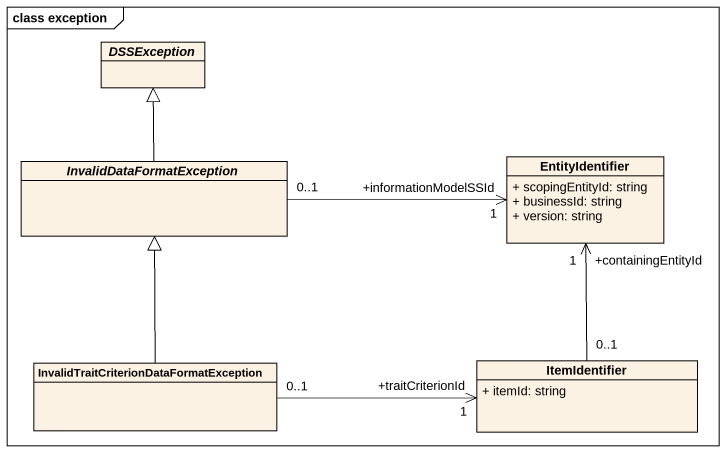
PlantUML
@startuml
mainframe class exception
hide circle
hide empty members
skinparam classAttributeIconSize 0
abstract class DSSException
abstract class InvalidDataFormatException
class EntityIdentifier {
  + scopingEntityId: string
  + businessId: string
  + version: string
}
class "InvalidTraitCriterionDataFormatException" as InvalidTraitCriterionDataFor
class ItemIdentifier {
  + itemId: string
}
InvalidDataFormatException -up-|> DSSException
InvalidDataFormatException "0..1" -right-> "+informationModelSSId\n1" EntityIdentifier
InvalidTraitCriterionDataFor -up-|> InvalidDataFormatException
InvalidTraitCriterionDataFor "0..1" -right-> "+traitCriterionId\n1" ItemIdentifier
ItemIdentifier "0..1" -up-> "+containingEntityId\n1" EntityIdentifier
@enduml
